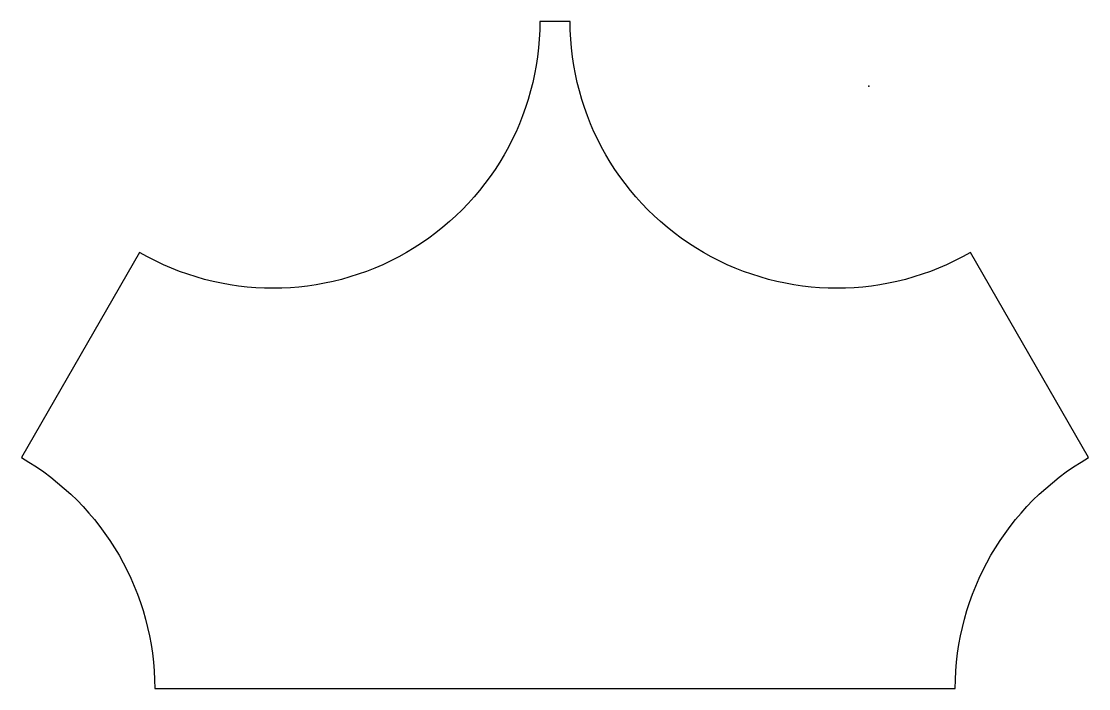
# Model space of a CAD drawing. Extents: x 10 to 90, y 0 to 50.
import ezdxf

# ---------------------------------------------------------------- set-up
doc = ezdxf.new("R2010")
doc.units = 0
doc.layers.get('0').update_dxf_attribs({"color": 250, "linetype": 'CONTINUOUS'})

msp = doc.modelspace()

# ---------------------------------------------------------------- linework, layer by layer
msp.add_lwpolyline([(80, 0, -0.267949), (90, 17.321), (81.132, 32.679, -0.57735), (51.132, 50), (48.868, 50, -0.57735), (18.868, 32.679), (10, 17.321, -0.267949), (20, 0)], format="xyb", close=True)
msp.add_point((73.531, 45.145))

doc.saveas('drawing.dxf')
